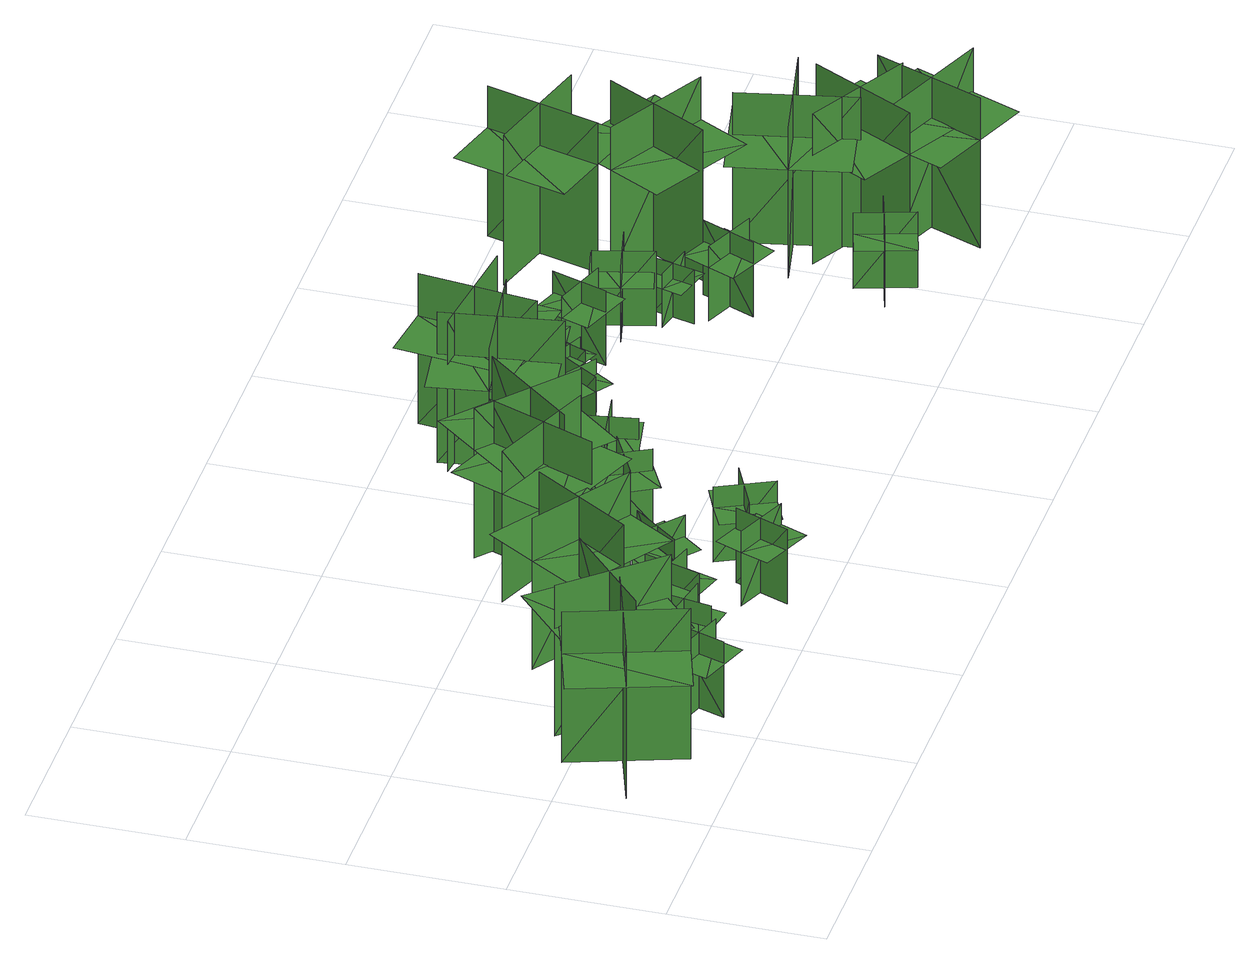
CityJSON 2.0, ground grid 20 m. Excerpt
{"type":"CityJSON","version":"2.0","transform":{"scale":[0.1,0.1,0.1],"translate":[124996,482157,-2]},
"CityObjects":{
"tree1":{"type":"SolitaryVegetationObject","geometry":[{"type":"MultiSurface","lod":"1","boundaries":[[[0,1,2]],[[0,2,3]],[[4,5,6]],[[4,6,7]],[[8,9,10]],[[8,10,11]],[[8,11,12]],[[8,12,13]]]}]},
"tree2":{"type":"SolitaryVegetationObject","geometry":[{"type":"MultiSurface","lod":"1","boundaries":[[[14,15,16]],[[14,16,17]],[[18,19,20]],[[18,20,21]],[[22,23,24]],[[22,24,25]],[[22,25,26]],[[22,26,27]]]}]},
"tree3":{"type":"SolitaryVegetationObject","geometry":[{"type":"MultiSurface","lod":"1","boundaries":[[[28,29,30]],[[28,30,31]],[[32,33,34]],[[32,34,35]],[[36,37,38]],[[36,38,39]],[[36,39,40]],[[36,40,41]]]}]},
"tree4":{"type":"SolitaryVegetationObject","geometry":[{"type":"MultiSurface","lod":"1","boundaries":[[[42,43,44]],[[42,44,45]],[[46,47,48]],[[46,48,49]],[[50,51,52]],[[50,52,53]],[[50,53,54]],[[50,54,55]]]}]},
"tree5":{"type":"SolitaryVegetationObject","geometry":[{"type":"MultiSurface","lod":"1","boundaries":[[[56,57,58]],[[56,58,59]],[[60,61,62]],[[60,62,63]],[[64,65,66]],[[64,66,67]],[[64,67,68]],[[64,68,69]]]}]},
"tree6":{"type":"SolitaryVegetationObject","geometry":[{"type":"MultiSurface","lod":"1","boundaries":[[[70,71,72]],[[70,72,73]],[[74,75,76]],[[74,76,77]],[[78,79,80]],[[78,80,81]],[[78,81,82]],[[78,82,83]]]}]},
"tree7":{"type":"SolitaryVegetationObject","geometry":[{"type":"MultiSurface","lod":"1","boundaries":[[[84,85,86]],[[84,86,87]],[[88,89,90]],[[88,90,91]],[[92,93,94]],[[92,94,95]],[[92,95,96]],[[92,96,97]]]}]},
"tree8":{"type":"SolitaryVegetationObject","geometry":[{"type":"MultiSurface","lod":"1","boundaries":[[[98,99,100]],[[98,100,101]],[[102,103,104]],[[102,104,105]],[[106,107,108]],[[106,108,109]],[[106,109,110]],[[106,110,111]]]}]},
"tree9":{"type":"SolitaryVegetationObject","geometry":[{"type":"MultiSurface","lod":"1","boundaries":[[[112,113,114]],[[112,114,115]],[[116,117,118]],[[116,118,119]],[[120,121,122]],[[120,122,123]],[[120,123,124]],[[120,124,125]]]}]},
"tree10":{"type":"SolitaryVegetationObject","geometry":[{"type":"MultiSurface","lod":"1","boundaries":[[[126,127,128]],[[126,128,129]],[[130,131,132]],[[130,132,133]],[[134,135,136]],[[134,136,137]],[[134,137,138]],[[134,138,139]]]}]},
"tree11":{"type":"SolitaryVegetationObject","geometry":[{"type":"MultiSurface","lod":"1","boundaries":[[[140,141,142]],[[140,142,143]],[[144,145,146]],[[144,146,147]],[[148,149,150]],[[148,150,151]],[[148,151,152]],[[148,152,153]]]}]},
"tree12":{"type":"SolitaryVegetationObject","geometry":[{"type":"MultiSurface","lod":"1","boundaries":[[[154,155,156]],[[154,156,157]],[[158,159,160]],[[158,160,161]],[[162,163,164]],[[162,164,165]],[[162,165,166]],[[162,166,167]]]}]},
"tree13":{"type":"SolitaryVegetationObject","geometry":[{"type":"MultiSurface","lod":"1","boundaries":[[[168,169,170]],[[168,170,171]],[[172,173,174]],[[172,174,175]],[[176,177,178]],[[176,178,179]],[[176,179,180]],[[176,180,181]]]}]},
"tree14":{"type":"SolitaryVegetationObject","geometry":[{"type":"MultiSurface","lod":"1","boundaries":[[[182,183,184]],[[182,184,185]],[[186,187,188]],[[186,188,189]],[[190,191,192]],[[190,192,193]],[[190,193,194]],[[190,194,195]]]}]},
"tree15":{"type":"SolitaryVegetationObject","geometry":[{"type":"MultiSurface","lod":"1","boundaries":[[[196,197,198]],[[196,198,199]],[[200,201,202]],[[200,202,203]],[[204,205,206]],[[204,206,207]],[[204,207,208]],[[204,208,209]]]}]},
"tree16":{"type":"SolitaryVegetationObject","geometry":[{"type":"MultiSurface","lod":"1","boundaries":[[[210,211,212]],[[210,212,213]],[[214,215,216]],[[214,216,217]],[[218,219,220]],[[218,220,221]],[[218,221,222]],[[218,222,223]]]}]},
"tree17":{"type":"SolitaryVegetationObject","geometry":[{"type":"MultiSurface","lod":"1","boundaries":[[[224,225,226]],[[224,226,227]],[[228,229,230]],[[228,230,231]],[[232,233,234]],[[232,234,235]],[[232,235,236]],[[232,236,237]]]}]},
"tree18":{"type":"SolitaryVegetationObject","geometry":[{"type":"MultiSurface","lod":"1","boundaries":[[[238,239,240]],[[238,240,241]],[[242,243,244]],[[242,244,245]],[[246,247,248]],[[246,248,249]],[[246,249,250]],[[246,250,251]]]}]},
"tree19":{"type":"SolitaryVegetationObject","geometry":[{"type":"MultiSurface","lod":"1","boundaries":[[[252,253,254]],[[252,254,255]],[[256,257,258]],[[256,258,259]],[[260,261,262]],[[260,262,263]],[[260,263,264]],[[260,264,265]]]}]},
"tree20":{"type":"SolitaryVegetationObject","geometry":[{"type":"MultiSurface","lod":"1","boundaries":[[[266,267,268]],[[266,268,269]],[[270,271,272]],[[270,272,273]],[[274,275,276]],[[274,276,277]],[[274,277,278]],[[274,278,279]]]}]},
"tree21":{"type":"SolitaryVegetationObject","geometry":[{"type":"MultiSurface","lod":"1","boundaries":[[[280,281,282]],[[280,282,283]],[[284,285,286]],[[284,286,287]],[[288,289,290]],[[288,290,291]],[[288,291,292]],[[288,292,293]]]}]},
"tree22":{"type":"SolitaryVegetationObject","geometry":[{"type":"MultiSurface","lod":"1","boundaries":[[[294,295,296]],[[294,296,297]],[[298,299,300]],[[298,300,301]],[[302,303,304]],[[302,304,305]],[[302,305,306]],[[302,306,307]]]}]},
"tree23":{"type":"SolitaryVegetationObject","geometry":[{"type":"MultiSurface","lod":"1","boundaries":[[[308,309,310]],[[308,310,311]],[[312,313,314]],[[312,314,315]],[[316,317,318]],[[316,318,319]],[[316,319,320]],[[316,320,321]]]}]},
"tree24":{"type":"SolitaryVegetationObject","geometry":[{"type":"MultiSurface","lod":"1","boundaries":[[[322,323,324]],[[322,324,325]],[[326,327,328]],[[326,328,329]],[[330,331,332]],[[330,332,333]],[[330,333,334]],[[330,334,335]]]}]},
"tree25":{"type":"SolitaryVegetationObject","geometry":[{"type":"MultiSurface","lod":"1","boundaries":[[[336,337,338]],[[336,338,339]],[[340,341,342]],[[340,342,343]],[[344,345,346]],[[344,346,347]],[[344,347,348]],[[344,348,349]]]}]},
"tree26":{"type":"SolitaryVegetationObject","geometry":[{"type":"MultiSurface","lod":"1","boundaries":[[[350,351,352]],[[350,352,353]],[[354,355,356]],[[354,356,357]],[[358,359,360]],[[358,360,361]],[[358,361,362]],[[358,362,363]]]}]},
"tree27":{"type":"SolitaryVegetationObject","geometry":[{"type":"MultiSurface","lod":"1","boundaries":[[[364,365,366]],[[364,366,367]],[[368,369,370]],[[368,370,371]],[[372,373,374]],[[372,374,375]],[[372,375,376]],[[372,376,377]]]}]}
},
"vertices":[
[173,164,10],[26,114,10],[26,114,226],[173,164,226],[81,210,10],[130,63,10],[130,63,226],[81,210,226],[81,210,166],[7,186,166],[56,39,166],[130,63,166],[203,88,166],[154,235,166],
[134,234,10],[238,118,10],[238,118,226],[134,234,226],[128,131,10],[243,234,10],[243,234,226],[128,131,226],[128,131,165],[180,73,165],[295,176,165],[243,234,165],[191,292,165],[76,188,165],
[226,49,12],[251,122,12],[251,122,120],[226,49,120],[272,72,12],[199,96,12],[199,96,120],[272,72,120],[272,72,90],[285,108,90],[212,133,90],[199,96,90],[187,60,90],[260,35,90],
[301,86,10],[315,162,10],[315,162,118],[301,86,118],[344,115,10],[268,129,10],[268,129,118],[344,115,118],[344,115,87],[351,153,87],[275,167,87],[268,129,87],[261,91,87],[337,77,87],
[360,317,16],[276,188,16],[276,188,232],[360,317,232],[259,297,16],[389,212,16],[389,212,232],[259,297,232],[259,297,171],[217,232,171],[347,147,171],[389,212,171],[431,277,171],[301,362,171],
[410,147,12],[336,169,12],[336,169,120],[410,147,120],[386,192,12],[363,118,12],[363,118,120],[386,192,120],[386,192,90],[349,204,90],[326,130,90],[363,118,90],[400,107,90],[423,181,90],
[420,218,14],[480,169,14],[480,169,121],[420,218,121],[425,167,14],[474,227,14],[474,227,121],[425,167,121],[425,167,91],[455,142,91],[504,202,91],[474,227,91],[444,251,91],[395,191,91],
[522,117,7],[493,45,7],[493,45,114],[522,117,114],[474,97,7],[546,68,7],[546,68,114],[474,97,114],[474,97,84],[460,61,84],[531,32,84],[546,68,84],[561,103,84],[489,133,84],
[440,274,16],[497,418,16],[497,418,232],[440,274,232],[535,315,16],[391,372,16],[391,372,232],[535,315,232],[535,315,171],[564,387,171],[420,444,171],[391,372,171],[363,299,171],[507,243,171],
[607,138,6],[537,105,6],[537,105,114],[607,138,114],[559,156,6],[592,86,6],[592,86,114],[559,156,114],[559,156,84],[524,139,84],[557,69,84],[592,86,84],[627,102,84],[594,172,84],
[488,322,17],[588,440,17],[588,440,232],[488,322,232],[591,330,17],[473,430,17],[473,430,232],[591,330,232],[591,330,172],[641,389,172],[522,489,172],[473,430,172],[423,370,172],[541,271,172],
[605,245,16],[569,313,16],[569,313,123],[605,245,123],[620,294,16],[552,258,16],[552,258,123],[620,294,123],[620,294,93],[602,328,93],[534,292,93],[552,258,93],[570,224,93],[638,260,93],
[664,279,17],[651,355,17],[651,355,124],[664,279,124],[694,321,17],[618,308,17],[618,308,124],[694,321,124],[694,321,94],[688,359,94],[611,346,94],[618,308,94],[625,269,94],[701,283,94],
[660,529,19],[682,376,19],[682,376,235],[660,529,235],[598,447,19],[751,469,19],[751,469,235],[598,447,235],[598,447,174],[609,370,174],[762,392,174],[751,469,174],[740,546,174],[587,524,174],
[797,493,20],[643,511,20],[643,511,235],[797,493,235],[734,574,20],[715,420,20],[715,420,235],[734,574,235],[734,574,175],[657,583,175],[638,429,175],[715,420,175],[792,411,175],[811,565,175],
[817,375,19],[771,406,19],[771,406,96],[817,375,96],[810,411,19],[779,365,19],[779,365,96],[810,411,96],[810,411,74],[787,427,74],[756,381,74],[779,365,74],[802,350,74],[833,396,74],
[873,411,24],[832,428,24],[832,428,86],[873,411,86],[862,438,24],[845,397,24],[845,397,86],[862,438,86],[862,438,69],[841,447,69],[825,406,69],[845,397,69],[866,389,69],[882,430,69],
[907,389,27],[932,462,27],[932,462,134],[907,389,134],[953,411,27],[880,436,27],[880,436,134],[953,411,134],[953,411,104],[966,447,104],[893,473,104],[880,436,104],[867,400,104],[941,374,104],
[987,429,28],[1006,354,28],[1006,354,135],[987,429,135],[960,385,28],[1036,403,28],[1036,403,135],[960,385,135],[960,385,105],[970,347,105],[1045,366,105],[1036,403,105],[1026,441,105],[951,423,105],
[1047,368,21],[1033,314,21],[1033,314,98],[1047,368,98],[1015,349,21],[1069,336,21],[1069,336,98],[1015,349,98],[1015,349,76],[1008,323,76],[1062,309,76],[1069,336,76],[1076,362,76],[1022,376,76],
[1077,253,14],[1108,324,14],[1108,324,121],[1077,253,121],[1126,272,14],[1054,302,14],[1054,302,121],[1126,272,121],[1126,272,91],[1141,307,91],[1070,338,91],[1054,302,91],[1039,267,91],[1110,236,91],
[1219,131,12],[1144,108,12],[1144,108,120],[1219,131,120],[1173,155,12],[1196,81,12],[1196,81,120],[1173,155,120],[1173,155,90],[1136,144,90],[1159,70,90],[1196,81,90],[1233,92,90],[1210,166,90],
[1194,513,26],[1045,555,26],[1045,555,241],[1194,513,241],[1144,603,26],[1102,454,26],[1102,454,241],[1144,603,241],[1144,603,181],[1069,624,181],[1028,475,181],[1102,454,181],[1177,433,181],[1218,582,181],
[1201,466,21],[1127,330,21],[1127,330,237],[1201,466,237],[1102,438,21],[1238,364,21],[1238,364,237],[1102,438,237],[1102,438,176],[1065,370,176],[1201,296,176],[1238,364,176],[1275,432,176],[1139,506,176],
[1228,321,14],[1259,170,14],[1259,170,229],[1228,321,229],[1171,236,14],[1323,266,14],[1323,266,229],[1171,236,229],[1171,236,169],[1186,160,169],[1338,190,169],[1323,266,169],[1307,342,169],[1156,312,169],
[1347,143,13],[1210,216,13],[1210,216,228],[1347,143,228],[1317,242,13],[1244,105,13],[1244,105,228],[1317,242,228],[1317,242,168],[1248,278,168],[1176,142,168],[1244,105,168],[1313,69,168],[1385,206,168],
[1261,129,11],[1405,71,11],[1405,71,226],[1261,129,226],[1301,33,11],[1359,177,11],[1359,177,226],[1301,33,226],[1301,33,166],[1373,5,166],[1431,148,166],[1359,177,166],[1287,206,166],[1229,62,166]
]}
